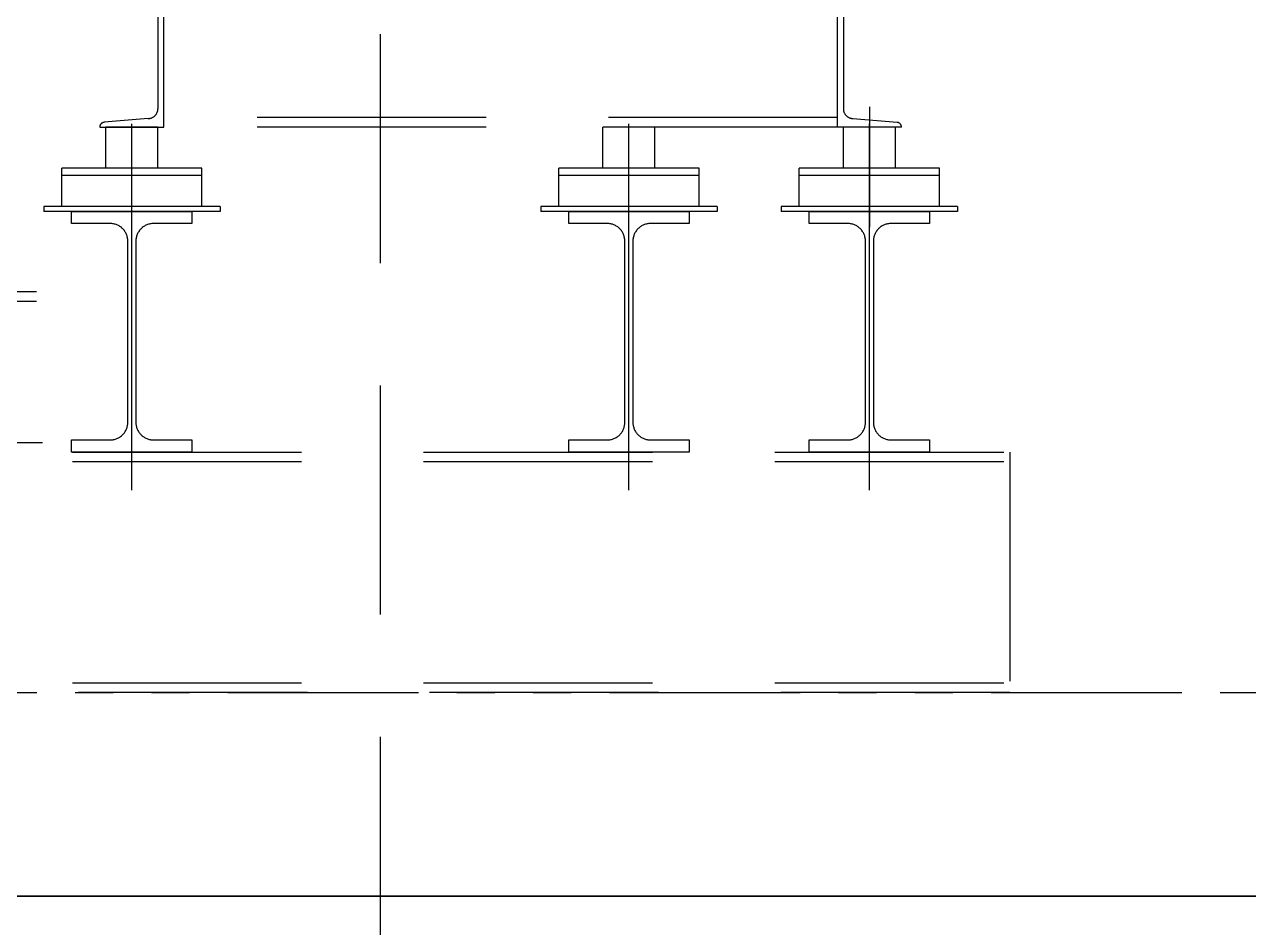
# Model space of a CAD drawing. Header units: millimetres. Extents: x 11948722 to 13111668, y -10771712 to -10232988.
# Drawn here: x 12275158 to 12276361, y -10539994 to -10539106 of the extents above; entities that cross this region are included whole.
import ezdxf

# ---------------------------------------------------------------- set-up
doc = ezdxf.new("R2010")
doc.units = ezdxf.units.MM
doc.header["$LTSCALE"] = 150
doc.header["$MEASUREMENT"] = 0
for name, pattern in [('CEN', [6.2, 6, -0.1, 0, -0.1]), ('CENTER', [50.8, 31.75, -6.35, 6.35, -6.35]), ('HID', [2.3, 1.5, -0.8]), ('PHANTOM', [2.5, 1.25, -0.25, 0.25, -0.25, 0.25, -0.25])]:
    doc.linetypes.add(name, pattern=pattern)
for name, color, linetype in [('A-중심선', 10, 'CEN'), ('CON-C', 2, 'CONTINUOUS'), ('elev', 8, 'HID')]:
    doc.layers.add(name, color=color, linetype=linetype)

# ---------------------------------------------------------------- blocks, each defined once
blk = doc.blocks.new('A$C1C387044')
at = {"layer": 'elev'}
blk.add_line((0, -36070.8), (0, -851.4), dxfattribs=at)
at = {"layer": 'elev', "color": 8}
for p, q in [((480.5, -1762.1), (480.5, -1880.2)), ((449, -1772.7), (-212.7, -1772.7)), ((-269.8, -1822.3), (-269.8, -1782.1)), ((-218.6, -1782.1), (-269.8, -1782.1)), ((-218.6, -1822.3), (-218.6, -1782.1)), ((449, -1782.1), (-212.7, -1782.1)), ((218.6, -1822.3), (218.6, -1782.1)), ((269.8, -1782.1), (218.6, -1782.1)), ((269.8, -1822.3), (269.8, -1782.1)), ((454.9, -1822.3), (454.9, -1782.1)), ((506.1, -1782.1), (454.9, -1782.1)), ((506.1, -1822.3), (506.1, -1782.1)), ((-175.3, -1822.3), (-313.1, -1822.3)), ((-313.1, -1860.1), (-313.1, -1822.3)), ((-175.3, -1860.1), (-175.3, -1822.3)), ((313.1, -1822.3), (175.3, -1822.3)), ((175.3, -1860.1), (175.3, -1822.3)), ((313.1, -1860.1), (313.1, -1822.3)), ((549.4, -1822.3), (411.6, -1822.3)), ((411.6, -1860.1), (411.6, -1822.3)), ((549.4, -1860.1), (549.4, -1822.3)), ((-175.3, -1829.4), (-313.1, -1829.4)), ((313.1, -1829.4), (175.3, -1829.4)), ((549.4, -1829.4), (411.6, -1829.4)), ((-157.5, -1860.1), (-330.8, -1860.1)), ((-330.8, -1860.1), (-330.8, -1864.9)), ((-157.5, -1860.1), (-157.5, -1864.9)), ((330.8, -1860.1), (157.5, -1860.1)), ((157.5, -1860.1), (157.5, -1864.9)), ((330.8, -1860.1), (330.8, -1864.9)), ((567.1, -1860.1), (393.8, -1860.1)), ((393.8, -1860.1), (393.8, -1864.9)), ((567.1, -1860.1), (567.1, -1864.9)), ((-157.5, -1864.9), (-330.8, -1864.9)), ((-303.3, -1864.9), (-185.1, -1864.9)), ((330.8, -1864.9), (157.5, -1864.9)), ((185.1, -1864.9), (303.3, -1864.9)), ((567.1, -1864.9), (393.8, -1864.9)), ((421.4, -1864.9), (539.6, -1864.9)), ((-907.8, -1943.6), (-248.1, -1943.6)), ((-907.8, -1953.1), (-248.1, -1953.1)), ((-902.1, -2091.7), (-303.3, -2091.7)), ((-992.5, -2101.2), (618.3, -2101.2)), ((618.3, -2101.2), (618.3, -2337.5)), ((-992.5, -2110.6), (618.3, -2110.6)), ((-992.5, -2328), (618.3, -2328)), ((618.3, -2337.5), (-992.5, -2337.5))]:
    blk.add_line(p, q, dxfattribs=at)
at = {"layer": 'elev', "color": 8, "linetype": 'CENTER'}
for p, q in [((-244.2, -2138.6), (-244.2, -1778.7)), ((244.2, -2138.6), (244.2, -1778.7)), ((480.5, -2138.6), (480.5, -1778.7))]:
    blk.add_line(p, q, dxfattribs=at)
at = {"layer": 'elev', "color": 8, "linetype": 'PHANTOM'}
blk.add_line((-2775, -2337.5), (2775, -2337.5), dxfattribs=at)
at = {"layer": 'elev', "color": 8}
for points in [[(-228, -1773.5), (-271.4, -1777.3, 0.388879), (-275.7, -1782), (-275.7, -1782.1), (-212.7, -1782.1), (-212.7, -1624.6), (-275.7, -1624.6), (-275.7, -1624.8, 0.388879), (-271.4, -1629.5), (-228, -1633.3, -0.414214), (-218.6, -1642.7), (-218.6, -1764, -0.414214)], [(464.3, -1773.5), (507.7, -1777.3, -0.388879), (512, -1782), (512, -1782.1), (449, -1782.1), (449, -1624.6), (512, -1624.6), (512, -1624.8, -0.388879), (507.7, -1629.5), (464.3, -1633.3, 0.414214), (454.9, -1642.7), (454.9, -1764, 0.414214)], [(-303.3, -2101.2), (-303.3, -2089.3), (-265.5, -2089.3, 0.414214), (-248.1, -2072), (-248.1, -1894, 0.414214), (-265.5, -1876.7), (-303.3, -1876.7), (-303.3, -1864.9), (-185.1, -1864.9), (-185.1, -1876.7), (-222.9, -1876.7, 0.414214), (-240.2, -1894), (-240.2, -2072, 0.414214), (-222.9, -2089.3), (-185.1, -2089.3), (-185.1, -2101.2)], [(185.1, -2101.2), (185.1, -2089.3), (222.9, -2089.3, 0.414214), (240.2, -2072), (240.2, -1894, 0.414214), (222.9, -1876.7), (185.1, -1876.7), (185.1, -1864.9), (303.3, -1864.9), (303.3, -1876.7), (265.5, -1876.7, 0.414214), (248.1, -1894), (248.1, -2072, 0.414214), (265.5, -2089.3), (303.3, -2089.3), (303.3, -2101.2)], [(421.4, -2101.2), (421.4, -2089.3), (459.2, -2089.3, 0.414214), (476.6, -2072), (476.6, -1894, 0.414214), (459.2, -1876.7), (421.4, -1876.7), (421.4, -1864.9), (539.6, -1864.9), (539.6, -1876.7), (501.8, -1876.7, 0.414214), (484.4, -1894), (484.4, -2072, 0.414214), (501.8, -2089.3), (539.6, -2089.3), (539.6, -2101.2)]]:
    blk.add_lwpolyline(points, format="xyb", close=True, dxfattribs=at)

msp = doc.modelspace()

# ---------------------------------------------------------------- linework, layer by layer
at = {"layer": 'A-중심선', "linetype": 'ByBlock', "ltscale": 0.5}
msp.add_line((12266187.3, -10539962.8), (12283813.3, -10539962.8), dxfattribs=at)
at = {"layer": 'CON-C'}
msp.add_line((12278282.6, -10539962.8), (12272732.6, -10539962.8), dxfattribs=at)

# ---------------------------------------------------------------- block references
at = {"layer": 'elev', "ltscale": 1200}
msp.add_blockref('A$C1C387044', (12275507.6, -10537425.3), dxfattribs=at)

doc.saveas('drawing.dxf')
